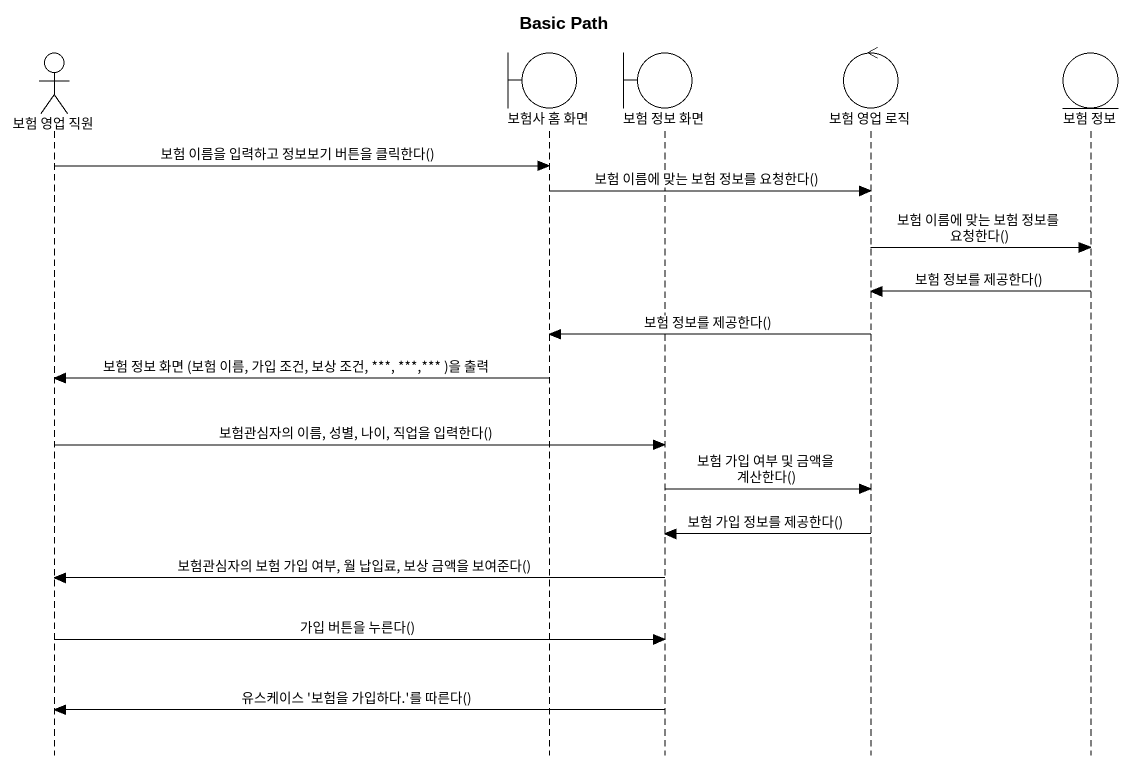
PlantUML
@startuml
title Basic Path
hide footbox
actor "보험 영업 직원" as 보험_영업_직원
boundary "보험사 홈 화면" as 보험사_홈_화면
boundary "보험 정보 화면" as 보험_정보_화면
control "보험 영업 로직" as 보험_영업_로직
entity "보험 정보" as 보험_정보

보험_영업_직원 -> 보험사_홈_화면 : 보험 이름을 입력하고 정보보기 버튼을 클릭한다()
보험사_홈_화면 -> 보험_영업_로직 : 보험 이름에 맞는 보험 정보를 요청한다()
보험_영업_로직 -> 보험_정보 : 보험 이름에 맞는 보험 정보를 요청한다()
보험_정보 -> 보험_영업_로직 : 보험 정보를 제공한다()
보험_영업_로직 -> 보험사_홈_화면 : 보험 정보를 제공한다()
보험사_홈_화면 -> 보험_영업_직원 : 보험 정보 화면 (보험 이름, 가입 조건, 보상 조건, ~***, ~***,~*** )을 출력
보험_영업_직원 -> 보험_정보_화면 : 보험관심자의 이름, 성별, 나이, 직업을 입력한다()
보험_정보_화면 -> 보험_영업_로직 : 보험 가입 여부 및 금액을 계산한다()
보험_영업_로직 -> 보험_정보_화면 : 보험 가입 정보를 제공한다()
보험_정보_화면 -> 보험_영업_직원 : 보험관심자의 보험 가입 여부, 월 납입료, 보상 금액을 보여준다()
보험_영업_직원 -> 보험_정보_화면 : 가입 버튼을 누른다()
보험_정보_화면 -> 보험_영업_직원 : 유스케이스 '보험을 가입하다.'를 따른다()
@enduml
